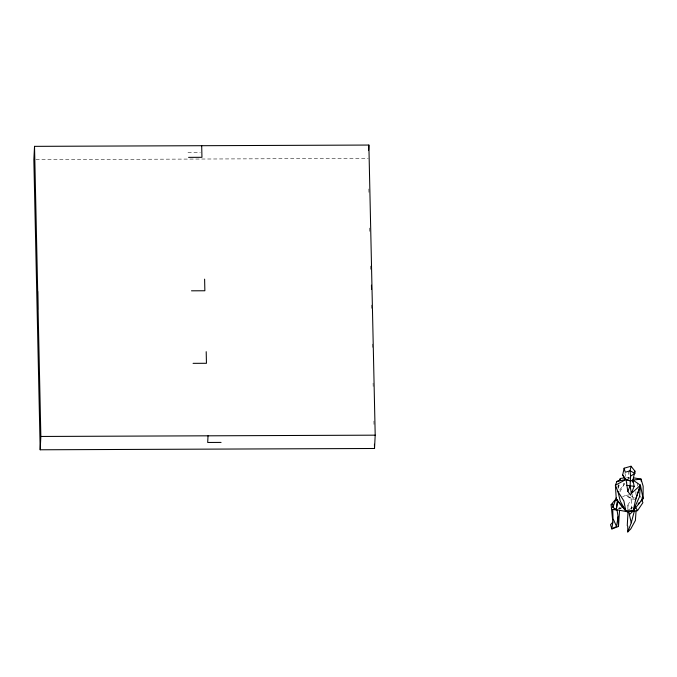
<?xml version="1.0" encoding="UTF-8"?>
<svg xmlns="http://www.w3.org/2000/svg" width="677" height="677" viewBox="0 0 677 677"><rect width="100%" height="100%" fill="white"/><g stroke="black" fill="none" stroke-linecap="round" stroke-linejoin="round"><path stroke-width="0.51" stroke-dasharray="3.38 2.54" d="M631.429 509.366L631.573 498.831L625.565 495.522L622.628 496.596M618.617 488.464L619.015 484.563M617.847 486.661L618.372 484.664M617.94 487.795L619.083 484.927M619.87 491.857L624.473 483.708L627.139 482.794M619.667 490.055L624.473 483.708L621.461 483.86M618.406 508.723L619.743 507.285M619.853 508.74L621.714 507.792M619.514 508.664L621.181 507.894M628.645 509.62L632.428 508.004M619.032 508.562L620.86 507.835M627.774 478.859L629.737 478.394M629.111 494.828L625.565 495.522L636.388 499.99M626.606 477.691L629.737 477.319M187.986 152.418L200.333 152.367M35.957 159.67L368.195 158.384M631.429 495.97L632.868 497.29L634.941 497.544M633.503 499.287L631.573 498.831L627.664 505.423L628.028 511.287M634.214 508.672L627.664 505.423L628.442 509.527M640.459 495.877L641.508 498.797M632.267 494.371L632.868 497.29M624.998 473.325L625.523 476.38M637.37 483.048L637.59 486.061M628.552 471.124L628.755 478.385M368.863 188.976L368.957 193.19M369.718 228.005L369.803 232.228M370.547 265.985L370.657 271.257M371.394 305.014L371.512 310.294M372.248 344.051L372.342 348.266M373.103 383.08L373.196 387.303M373.932 421.06L374.042 426.332M635.898 491.604L635.931 494.506"/><path stroke-width="1.02" d="M622.662 475.102L626.047 479.443L627.799 491.367L630.549 495.192L631.336 493.533L630.126 485.849L630.592 476.134L634.882 473.367L634.882 471.074L631.04 466.225L624.126 468.222L622.662 475.102L625.26 479.198L630.702 481.008L632.961 480.086L641.051 479.104L643.15 486.23L643.082 498.653L633.164 510.695L625.819 510.822L616.265 499.347L615.418 485.231L616.959 481.415L619.421 480.662L620.335 478.444L624.516 477.945M34.527 146.35L33.85 159.679L40.188 449.782L374.525 448.487L375.202 435.167L368.872 145.056L34.527 146.35L40.857 436.462L40.188 449.782M37.692 291.406L37.607 309.668M208.034 435.81L207.695 442.47L221.066 442.419M368.61 150.184L368.872 145.056M628.028 511.287L627.274 525.53L627.765 526.435L627.765 531.944L630.829 528.847L635.381 520.478L636.05 511.253M615.105 499.914L611.111 504.754L612.854 522.162L610.536 524.675L611.839 528.923L618.482 526.469L619.548 510.314M617.771 500.54L616.307 509.663L627.325 511.753L637.531 510.653L642.905 502.681L641.855 499.761M617.509 499.651L616.307 509.663L612.905 507.369L612.753 503.95L611.111 504.754M634.882 471.074L632.961 480.086L640.434 485.214L631.336 493.533L631.59 491.468M632.707 482.151L632.961 480.086L634.171 486.306L631.336 493.533M612.854 522.162L611.839 528.923L616.561 526.461L618.067 516.686L617.069 510.153L612.753 509.459L613.007 518.582L616.561 526.461M620.047 480.289L620.335 478.444M631.04 466.225L630.059 470.786L630.592 476.134M627.765 531.944L631.26 522.839L634.374 510.983M634.002 509.138L633.164 510.695L635.982 498.39L640.434 485.214L643.082 498.653L640.95 500.87M612.905 507.369L616.383 497.536M635.982 498.39L640.434 485.214L639.486 496.808L633.164 510.695M627.799 491.367L630.126 485.849L634.171 486.306M638.106 503.84L639.528 502.359M631.26 522.839L629.407 514.647L633.714 510.517M616.959 481.415L626.047 479.443L630.702 481.008M612.753 509.459L616.705 509.18M188.578 157.36L201.949 157.309L201.695 145.707M191.489 290.814L204.86 290.763L204.615 279.152M193.072 363.337L206.451 363.287L206.197 351.685M40.857 436.462L375.202 435.167M626.868 485.316L630.126 485.849M633.613 477.852L641.051 479.104L641.212 481.119M625.26 479.198L626.047 479.443L615.418 485.231L617.957 491.595L620.344 501.403L625.819 510.822L627.325 511.753M634.882 473.367L630.059 470.786L625.243 472.25L624.126 468.222M616.265 499.347L625.819 510.822L623.856 500.938L617.957 491.595M635.263 506.802L637.531 510.653M628.831 511.575L629.407 514.647M618.067 516.686L618.482 526.469M371.445 285.169L371.538 289.392M374.44 444.264L374.525 448.487"/></g></svg>
